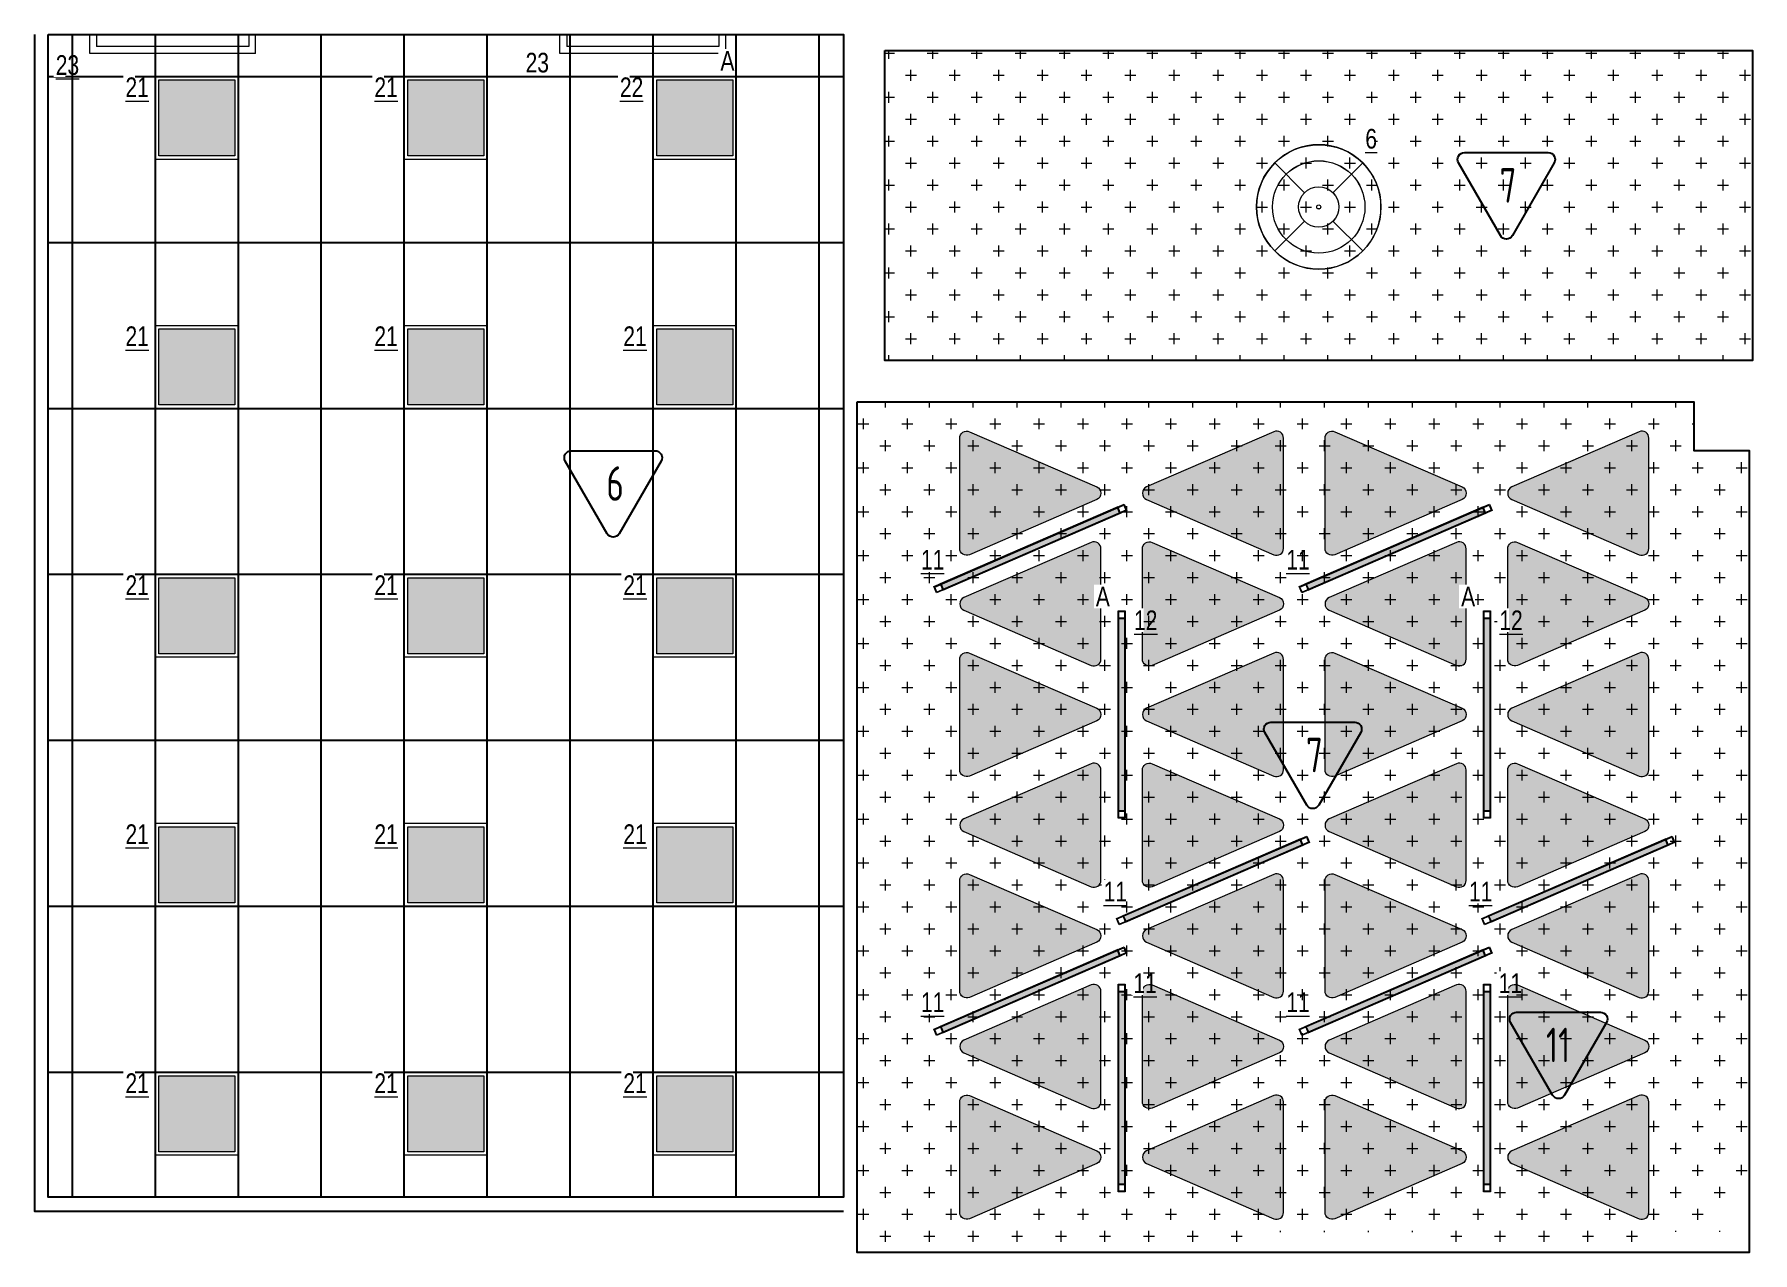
# Model space of a CAD drawing. Header units: millimetres. Extents: x -547274 to 397870, y -45599 to 141350.
# Drawn here: x 195411 to 207836, y 55306 to 64113 of the extents above; entities that cross this region are included whole.
import ezdxf

# ---------------------------------------------------------------- set-up
doc = ezdxf.new("R2010")
doc.units = ezdxf.units.MM
for name, color, linetype, lineweight in [('_ЭОМ_ОБЩ_Освещение_текст тип светильника', 172, 'Continuous', 50), ('_ЭОМ_светильник А', 1, 'Continuous', 35), ('_ЭОМ_светильник Р', 4, 'Continuous', 35), ('АР_Потолки_Штриховка', 252, 'Continuous', 0)]:
    doc.layers.add(name, color=color, linetype=linetype, lineweight=lineweight)
doc.layers.add('X-ref Light', color=250, linetype='Continuous')
doc.layers.add('Штриховка в сечении', color=7, linetype='Continuous')
for name, color, linetype, lineweight, true_color in [('АР_Потолок_RAL 095 85 40', 7, 'Continuous', 5, 0xddc87a), ('АР_Потолок_RAL 100 70 20', 7, 'Continuous', 5, 0xb3ac85), ('АР_Потолок_Покраска', 7, 'Continuous', 5, 0x007399), ('АР_Потолок_Текстура дерево', 7, 'Continuous', 5, 0xe7bf8e)]:
    doc.layers.add(name, color=color, linetype=linetype, lineweight=lineweight, true_color=true_color)
doc.layers.get('X-ref Light').off()
doc.styles.add('ISOCPEUR', font='isocpeur.ttf', dxfattribs={"height": 800})
doc.styles.add('ГОСТ', font='cad.shx', dxfattribs={"width": 0.8})

# ---------------------------------------------------------------- blocks, each defined once
blk = doc.blocks.new('A$C4757d704')
at = {"true_color": 0xf8f6b0, "transparency": 33554687}
h = blk.add_hatch(color=51, dxfattribs=at)
h.dxf.hatch_style = 1
h.paths.add_polyline_path([(214, 686), (132, 768, 0.198841), (0, 450, 0.198983), (132, 132), (214, 214, -0.198912), (116, 450, -0.198912)])
edge = h.paths.add_edge_path()
edge.add_arc((450, 450), 334, 135, 180)
edge.add_arc((450, 450), 334, 180, 225)
edge.add_line((214, 214), (347, 347))
edge.add_ellipse((450, 450), major_axis=(-146, 0), ratio=1, start_angle=315, end_angle=405, ccw=False)
edge.add_line((347, 553), (214, 686))
edge = h.paths.add_edge_path()
edge.add_line((214, 686), (347, 553))
edge.add_ellipse((450, 450), major_axis=(-146, 0), ratio=1, start_angle=225, end_angle=315, ccw=False)
edge.add_line((553, 553), (686, 686))
edge.add_arc((450, 450), 334, 45, 135)
h.paths.add_polyline_path([(132, 768), (214, 686, -0.414214), (686, 686), (768, 768, 0.414374)])
h.paths.add_polyline_path([(768, 768), (686, 686, -0.198912), (784, 450, -0.198912), (686, 214), (768, 132, 0.198983), (900, 450, 0.198841)])
edge = h.paths.add_edge_path()
edge.add_line((686, 686), (553, 553))
edge.add_ellipse((450, 450), major_axis=(-146, 0), ratio=1, start_angle=495, end_angle=585, ccw=False)
edge.add_line((553, 347), (686, 214))
edge.add_arc((450, 450), 334, 315, 360)
edge.add_arc((450, 450), 334, 0, 45)
edge = h.paths.add_edge_path()
edge.add_ellipse((450, 450), major_axis=(-146, 0), ratio=1, start_angle=405, end_angle=495, ccw=False)
edge.add_line((347, 347), (214, 214))
edge.add_arc((450, 450), 334, 225, 315)
edge.add_line((686, 214), (553, 347))
h.paths.add_polyline_path([(768, 132), (686, 214, -0.414214), (214, 214), (132, 132, 0.414054)])
edge = h.paths.add_edge_path()
edge.add_ellipse((450, 450), major_axis=(-146, 0), ratio=1, start_angle=495, end_angle=585)
edge.add_ellipse((450, 450), major_axis=(-146, 0), ratio=1, start_angle=225, end_angle=315)
edge.add_ellipse((450, 450), major_axis=(-146, 0), ratio=1, start_angle=315, end_angle=405)
edge.add_ellipse((450, 450), major_axis=(-146, 0), ratio=1, start_angle=405, end_angle=495)
edge = h.paths.add_edge_path(flags=0)
edge.add_ellipse((450, 450), major_axis=(-14.6, 0), ratio=1, start_angle=0, end_angle=360)
edge = h.paths.add_edge_path(flags=16)
edge.add_ellipse((450, 450), major_axis=(-14.6, 0), ratio=1, start_angle=0, end_angle=360)
at = {"layer": 'АР_Потолки_Штриховка', "color": 18, "ltscale": 100, "true_color": 0x000000}
for points in [[(132, 768), (347, 553)], [(768, 768), (553, 553)], [(347, 347), (132, 132)], [(553, 347), (768, 132)]]:
    blk.add_lwpolyline(points, dxfattribs=at)
for radius in [450, 334]:
    blk.add_circle((450, 450), radius, dxfattribs=at)
for major_axis in [(-146, 0), (-146, 0), (-14.6, 0)]:
    blk.add_ellipse((450, 450), major_axis=major_axis, ratio=1, start_param=3.926991, end_param=10.210176, dxfattribs=at)
blk = doc.blocks.new('Кососвет')
at = {"color": 0, "linetype": 'ByBlock', "lineweight": -2, "ltscale": 40}
for points in [[(-600, 26), (600, 26), (600, -111)], [(-600, 26), (-600, -111)], [(-600, -111), (-550, -111)], [(-550, -24), (550, -24)], [(-550, -111), (-550, -24)], [(600, -111), (550, -111), (550, -24)]]:
    blk.add_lwpolyline(points, dxfattribs=at)
blk = doc.blocks.new('светильник школа коридор')
at = {"color": 0, "linetype": 'ByBlock', "lineweight": -2}
for points in [[(-318, 318), (-103, 103)], [(318, 318), (103, 103)], [(-103, -103), (-318, -318)], [(103, -103), (318, -318)]]:
    blk.add_lwpolyline(points, dxfattribs=at)
blk.add_circle((0, 0), 334, dxfattribs=at)
for major_axis in [(-450, 0), (-146, 0), (-146, 0), (-14.6, 0)]:
    blk.add_ellipse((0, 0), major_axis=major_axis, ratio=1, start_param=3.926991, end_param=10.210176, dxfattribs=at)
blk = doc.blocks.new('RVE-PLS5070-1500-P')
at = {"color": 0, "linetype": 'ByBlock', "lineweight": -2, "ltscale": 40}
for points in [[(750, -25), (-750, -25), (-750, 25), (750, 25)], [(745, -20), (-745, -20), (-745, 20), (745, 20)]]:
    blk.add_lwpolyline(points, close=True, dxfattribs=at)
blk = doc.blocks.new('RVE-SLIM-PRIME-595')
at = {"layer": 'Штриховка в сечении', "lineweight": 9, "ltscale": 1000, "true_color": 0xf8f6b0, "transparency": 33554636}
h = blk.add_hatch(color=51, dxfattribs=at)
h.dxf.hatch_style = 1
h.paths.add_polyline_path([(275, 275), (-275, 275), (-275, -275), (275, -275)])
at = {"color": 0, "linetype": 'ByBlock', "lineweight": -2, "ltscale": 40}
for points in [[(300, -300), (-300, -300), (-300, 300), (300, 300)], [(275, -275), (-275, -275), (-275, 275), (275, 275)]]:
    blk.add_lwpolyline(points, close=True, dxfattribs=at)

msp = doc.modelspace()

# ---------------------------------------------------------------- hatches: boundary and pattern name
at = {"layer": 'АР_Потолки_Штриховка', "ltscale": 100, "true_color": 0xf8f6b0}
h = msp.add_hatch(color=51, dxfattribs=at)
h.dxf.hatch_style = 1
h.paths.add_polyline_path([(196310.6, 63234.7), (196860.6, 63234.7), (196860.6, 63784.7), (196310.6, 63784.7)])
h = msp.add_hatch(color=51, dxfattribs=at)
h.dxf.hatch_style = 1
h.paths.add_polyline_path([(198110.6, 63234.7), (198660.6, 63234.7), (198660.6, 63784.7), (198110.6, 63784.7)])
h = msp.add_hatch(color=51, dxfattribs=at)
h.dxf.hatch_style = 1
h.paths.add_polyline_path([(199910.6, 63234.7), (200460.6, 63234.7), (200460.6, 63784.7), (199910.6, 63784.7)])
h = msp.add_hatch(color=51, dxfattribs=at)
h.dxf.hatch_style = 1
h.paths.add_polyline_path([(196310.6, 61434.7), (196860.6, 61434.7), (196860.6, 61984.7), (196310.6, 61984.7)])
h = msp.add_hatch(color=51, dxfattribs=at)
h.dxf.hatch_style = 1
h.paths.add_polyline_path([(198110.6, 61434.7), (198660.6, 61434.7), (198660.6, 61984.7), (198110.6, 61984.7)])
h = msp.add_hatch(color=51, dxfattribs=at)
h.dxf.hatch_style = 1
h.paths.add_polyline_path([(199910.6, 61434.7), (200460.6, 61434.7), (200460.6, 61984.7), (199910.6, 61984.7)])
h = msp.add_hatch(color=51, dxfattribs=at)
h.dxf.hatch_style = 1
h.paths.add_polyline_path([(201982.6, 60101.3), (203258, 60653.7), (203242.1, 60690.4), (201966.7, 60138)])
h = msp.add_hatch(color=51, dxfattribs=at)
h.dxf.hatch_style = 1
h.paths.add_polyline_path([(204624.2, 60101.3), (205899.7, 60653.7), (205883.8, 60690.4), (204608.3, 60138)])
h = msp.add_hatch(color=51, dxfattribs=at)
h.dxf.hatch_style = 1
h.paths.add_polyline_path([(196310.7, 59634.7), (196860.7, 59634.7), (196860.7, 60184.7), (196310.7, 60184.7)])
h = msp.add_hatch(color=51, dxfattribs=at)
h.dxf.hatch_style = 1
h.paths.add_polyline_path([(198110.7, 59634.7), (198660.7, 59634.7), (198660.7, 60184.7), (198110.7, 60184.7)])
h = msp.add_hatch(color=51, dxfattribs=at)
h.dxf.hatch_style = 1
h.paths.add_polyline_path([(199910.7, 59634.7), (200460.7, 59634.7), (200460.7, 60184.7), (199910.7, 60184.7)])
h = msp.add_hatch(color=51, dxfattribs=at)
h.dxf.hatch_style = 1
h.paths.add_polyline_path([(203292.7, 59890.8), (203292.7, 58500.8), (203252.7, 58500.8), (203252.7, 59890.8)])
h = msp.add_hatch(color=51, dxfattribs=at)
h.dxf.hatch_style = 1
h.paths.add_polyline_path([(205934.4, 59890.8), (205934.4, 58500.8), (205894.4, 58500.8), (205894.4, 59890.8)])
h = msp.add_hatch(color=51, dxfattribs=at)
h.dxf.hatch_style = 1
h.paths.add_polyline_path([(196310.7, 57834.7), (196860.7, 57834.7), (196860.7, 58384.7), (196310.7, 58384.7)])
h = msp.add_hatch(color=51, dxfattribs=at)
h.dxf.hatch_style = 1
h.paths.add_polyline_path([(198110.7, 57834.7), (198660.7, 57834.7), (198660.7, 58384.7), (198110.7, 58384.7)])
h = msp.add_hatch(color=51, dxfattribs=at)
h.dxf.hatch_style = 1
h.paths.add_polyline_path([(199910.7, 57834.7), (200460.7, 57834.7), (200460.7, 58384.7), (199910.7, 58384.7)])
h = msp.add_hatch(color=51, dxfattribs=at)
h.dxf.hatch_style = 1
h.paths.add_polyline_path([(203303.3, 57701.3), (204578.8, 58253.7), (204562.9, 58290.4), (203287.4, 57738)])
h = msp.add_hatch(color=51, dxfattribs=at)
h.dxf.hatch_style = 1
h.paths.add_polyline_path([(205944.9, 57701.3), (207220.4, 58253.7), (207204.5, 58290.4), (205929, 57738)])
h = msp.add_hatch(color=51, dxfattribs=at)
h.dxf.hatch_style = 1
h.paths.add_polyline_path([(201982.6, 56901.3), (203258, 57453.7), (203242.1, 57490.4), (201966.7, 56938)])
h = msp.add_hatch(color=51, dxfattribs=at)
h.dxf.hatch_style = 1
h.paths.add_polyline_path([(204624.2, 56901.3), (205899.7, 57453.7), (205883.8, 57490.4), (204608.3, 56938)])
h = msp.add_hatch(color=51, dxfattribs=at)
h.dxf.hatch_style = 1
h.paths.add_polyline_path([(203292.7, 57190.8), (203292.7, 55800.8), (203252.7, 55800.8), (203252.7, 57190.8)])
h = msp.add_hatch(color=51, dxfattribs=at)
h.dxf.hatch_style = 1
h.paths.add_polyline_path([(205934.4, 57190.8), (205934.4, 55800.8), (205894.4, 55800.8), (205894.4, 57190.8)])
h = msp.add_hatch(color=51, dxfattribs=at)
h.dxf.hatch_style = 1
h.paths.add_polyline_path([(196310.6, 56034.7), (196860.6, 56034.7), (196860.6, 56584.7), (196310.6, 56584.7)])
h = msp.add_hatch(color=51, dxfattribs=at)
h.dxf.hatch_style = 1
h.paths.add_polyline_path([(198110.6, 56034.7), (198660.6, 56034.7), (198660.6, 56584.7), (198110.6, 56584.7)])
h = msp.add_hatch(color=51, dxfattribs=at)
h.dxf.hatch_style = 1
h.paths.add_polyline_path([(199910.6, 56034.7), (200460.6, 56034.7), (200460.6, 56584.7), (199910.6, 56584.7)])
at = {"layer": 'АР_Потолок_RAL 095 85 40', "transparency": 33554687}
h = msp.add_hatch(color=256, dxfattribs=at)
h.dxf.hatch_style = 1
h.paths.add_polyline_path([(204813.5, 61240.6, 0.5396909), (204743.6, 61194.7), (204743.6, 60397, 0.5396909), (204813.5, 60351.1), (205734.2, 60750, 0.6566108), (205734.2, 60841.7)])
h = msp.add_hatch(color=256, dxfattribs=at)
h.dxf.hatch_style = 1
h.paths.add_polyline_path([(203492.6, 60440.6, 0.5396909), (203422.7, 60394.7), (203422.7, 59597, 0.5396909), (203492.6, 59551.1), (204413.4, 59950, 0.6566108), (204413.4, 60041.7)])
h = msp.add_hatch(color=256, dxfattribs=at)
h.dxf.hatch_style = 1
h.paths.add_polyline_path([(202171.9, 59640.6, 0.5396909), (202102, 59594.7), (202102, 58797, 0.5396909), (202171.9, 58751.1), (203092.6, 59150, 0.6566108), (203092.6, 59241.7)])
h = msp.add_hatch(color=256, dxfattribs=at)
h.dxf.hatch_style = 1
h.paths.add_polyline_path([(206094.5, 59241.7, 0.6566108), (206094.5, 59150), (207015.2, 58751.1, 0.5396909), (207085.1, 58797), (207085.1, 59594.7, 0.5396909), (207015.2, 59640.6)])
h = msp.add_hatch(color=256, dxfattribs=at)
h.dxf.hatch_style = 1
h.paths.add_polyline_path([(205764.4, 58794.7, 0.5396909), (205694.5, 58840.6), (204773.7, 58441.7, 0.6566108), (204773.7, 58350), (205694.5, 57951.1, 0.5396909), (205764.4, 57997)])
h = msp.add_hatch(color=256, dxfattribs=at)
h.dxf.hatch_style = 1
h.paths.add_polyline_path([(204373.6, 57151.1, 0.5396909), (204443.5, 57197), (204443.5, 57994.7, 0.5396909), (204373.6, 58040.6), (203452.9, 57641.7, 0.6566108), (203452.9, 57550)])
h = msp.add_hatch(color=256, dxfattribs=at)
h.dxf.hatch_style = 1
h.paths.add_polyline_path([(202132.1, 56841.7, 0.6566108), (202132.1, 56750), (203052.9, 56351.1, 0.5396909), (203122.7, 56397), (203122.7, 57194.7, 0.5396909), (203052.9, 57240.6)])
h = msp.add_hatch(color=256, dxfattribs=at)
h.dxf.hatch_style = 1
h.paths.add_polyline_path([(207055, 56750, 0.6566108), (207055, 56841.7), (206134.2, 57240.6, 0.5396909), (206064.4, 57194.7), (206064.4, 56397, 0.5396909), (206134.2, 56351.1)])
h = msp.add_hatch(color=256, dxfattribs=at)
h.dxf.hatch_style = 1
h.paths.add_polyline_path([(204813.5, 56440.6, 0.5396909), (204743.6, 56394.7), (204743.6, 55597, 0.5396909), (204813.5, 55551.1), (205734.2, 55950, 0.6566108), (205734.2, 56041.7)])
at = {"layer": 'АР_Потолок_RAL 100 70 20', "transparency": 33554687}
h = msp.add_hatch(color=256, dxfattribs=at)
h.dxf.hatch_style = 1
h.paths.add_polyline_path([(203452.9, 60841.7, 0.6566108), (203452.9, 60750), (204373.6, 60351.1, 0.5396909), (204443.5, 60397), (204443.5, 61194.7, 0.5396909), (204373.6, 61240.6)])
h = msp.add_hatch(color=256, dxfattribs=at)
h.dxf.hatch_style = 1
h.paths.add_polyline_path([(202132.1, 60041.7, 0.6566108), (202132.1, 59950), (203052.9, 59551.1, 0.5396909), (203122.7, 59597), (203122.7, 60394.7, 0.5396909), (203052.9, 60440.6)])
h = msp.add_hatch(color=256, dxfattribs=at)
h.dxf.hatch_style = 1
h.paths.add_polyline_path([(207055, 59950, 0.6566108), (207055, 60041.7), (206134.2, 60440.6, 0.5396909), (206064.4, 60394.7), (206064.4, 59597, 0.5396909), (206134.2, 59551.1)])
h = msp.add_hatch(color=256, dxfattribs=at)
h.dxf.hatch_style = 1
h.paths.add_polyline_path([(204813.5, 59640.6, 0.5396909), (204743.6, 59594.7), (204743.6, 58797, 0.5396909), (204813.5, 58751.1), (205734.2, 59150, 0.6566108), (205734.2, 59241.7)])
h = msp.add_hatch(color=256, dxfattribs=at)
h.dxf.hatch_style = 1
h.paths.add_polyline_path([(204413.4, 58350, 0.6566108), (204413.4, 58441.7), (203492.6, 58840.6, 0.5396909), (203422.7, 58794.7), (203422.7, 57997, 0.5396909), (203492.6, 57951.1)])
h = msp.add_hatch(color=256, dxfattribs=at)
h.dxf.hatch_style = 1
h.paths.add_polyline_path([(202171.9, 58040.6, 0.5396909), (202102, 57994.7), (202102, 57197, 0.5396909), (202171.9, 57151.1), (203092.6, 57550, 0.6566108), (203092.6, 57641.7)])
h = msp.add_hatch(color=256, dxfattribs=at)
h.dxf.hatch_style = 1
h.paths.add_polyline_path([(207015.2, 57151.1, 0.5396909), (207085.1, 57197), (207085.1, 57994.7, 0.5396909), (207015.2, 58040.6), (206094.5, 57641.7, 0.6566108), (206094.5, 57550)])
h = msp.add_hatch(color=256, dxfattribs=at)
h.dxf.hatch_style = 1
h.paths.add_polyline_path([(204773.7, 56841.7, 0.6566108), (204773.7, 56750), (205694.5, 56351.1, 0.5396909), (205764.4, 56397), (205764.4, 57194.7, 0.5396909), (205694.5, 57240.6)])
h = msp.add_hatch(color=256, dxfattribs=at)
h.dxf.hatch_style = 1
h.paths.add_polyline_path([(204373.6, 55551.1, 0.5396909), (204443.5, 55597), (204443.5, 56394.7, 0.5396909), (204373.6, 56440.6), (203452.9, 56041.7, 0.6566108), (203452.9, 55950)])
at = {"layer": 'АР_Потолок_Покраска'}
h = msp.add_hatch(dxfattribs=at)
h.set_pattern_fill('CROSS', color=256, scale=25)
h.set_pattern_definition([(0, (271876.31, -3e-11), (158.75, 158.75), [79.375, -238.125]), (90, (271916, -39.69), (-158.75, 158.75), [79.375, -238.125])])
h.paths.add_polyline_path([(201560.6, 63995.7), (207835.6, 63995.7), (207835.6, 61755.7), (201560.6, 61755.7)])
h = msp.add_hatch(dxfattribs=at)
h.set_pattern_fill('CROSS', color=256, scale=25)
h.set_pattern_definition([(0, (271851.31, -2520), (158.75, 158.75), [79.375, -238.125]), (90, (271891, -2559.69), (-158.75, 158.75), [79.375, -238.125])])
h.paths.add_polyline_path([(201360.6, 61455.7), (207410.6, 61455.6), (207410.6, 61105.6), (207810.6, 61105.6), (207810.6, 55865.6), (207659.9, 55865.6), (207659.9, 55456.4), (207150.6, 55456.4), (207150.6, 55305.7), (205600.6, 55305.7), (205600.6, 55454.8), (204380.6, 55454.8), (204380.6, 55305.7), (201360.6, 55305.7)])
at = {"layer": 'АР_Потолок_Текстура дерево', "transparency": 33554687}
h = msp.add_hatch(color=256, dxfattribs=at)
h.dxf.hatch_style = 1
h.paths.add_polyline_path([(202171.9, 61240.6, 0.5396909), (202102, 61194.7), (202102, 60397, 0.5396909), (202171.9, 60351.1), (203092.6, 60750, 0.6566108), (203092.6, 60841.7)])
h = msp.add_hatch(color=256, dxfattribs=at)
h.dxf.hatch_style = 1
h.paths.add_polyline_path([(206094.5, 60841.7, 0.6566108), (206094.5, 60750), (207015.2, 60351.1, 0.5396909), (207085.1, 60397), (207085.1, 61194.7, 0.5396909), (207015.2, 61240.6)])
h = msp.add_hatch(color=256, dxfattribs=at)
h.dxf.hatch_style = 1
h.paths.add_polyline_path([(204773.7, 60041.7, 0.6566108), (204773.7, 59950), (205694.5, 59551.1, 0.5396909), (205764.4, 59597), (205764.4, 60394.7, 0.5396909), (205694.5, 60440.6)])
h = msp.add_hatch(color=256, dxfattribs=at)
h.dxf.hatch_style = 1
h.paths.add_polyline_path([(203452.9, 59241.7, 0.6566108), (203452.9, 59150), (204373.6, 58751.1, 0.5396909), (204443.5, 58797), (204443.5, 59594.7, 0.5396909), (204373.6, 59640.6)])
h = msp.add_hatch(color=256, dxfattribs=at)
h.dxf.hatch_style = 1
h.paths.add_polyline_path([(203122.7, 58794.7, 0.5396909), (203052.9, 58840.6), (202132.1, 58441.7, 0.6566108), (202132.1, 58350), (203052.9, 57951.1, 0.5396909), (203122.7, 57997)])
h = msp.add_hatch(color=256, dxfattribs=at)
h.dxf.hatch_style = 1
h.paths.add_polyline_path([(206134.2, 58840.6, 0.5396909), (206064.4, 58794.7), (206064.4, 57997, 0.5396909), (206134.2, 57951.1), (207055, 58350, 0.6566108), (207055, 58441.7)])
h = msp.add_hatch(color=256, dxfattribs=at)
h.dxf.hatch_style = 1
h.paths.add_polyline_path([(204813.5, 58040.6, 0.5396909), (204743.6, 57994.7), (204743.6, 57197, 0.5396909), (204813.5, 57151.1), (205734.2, 57550, 0.6566108), (205734.2, 57641.7)])
h = msp.add_hatch(color=256, dxfattribs=at)
h.dxf.hatch_style = 1
h.paths.add_polyline_path([(203422.7, 56397, 0.5396909), (203492.6, 56351.1), (204413.4, 56750, 0.6566108), (204413.4, 56841.7), (203492.6, 57240.6, 0.5396909), (203422.7, 57194.7)])
h = msp.add_hatch(color=256, dxfattribs=at)
h.dxf.hatch_style = 1
h.paths.add_polyline_path([(202171.9, 56440.6, 0.5396909), (202102, 56394.7), (202102, 55597, 0.5396909), (202171.9, 55551.1), (203092.6, 55950, 0.6566108), (203092.6, 56041.7)])
h = msp.add_hatch(color=256, dxfattribs=at)
h.dxf.hatch_style = 1
h.paths.add_polyline_path([(207085.1, 56394.7, 0.5396909), (207015.2, 56440.6), (206094.5, 56041.7, 0.6566108), (206094.5, 55950), (207015.2, 55551.1, 0.5396909), (207085.1, 55597)])

# ---------------------------------------------------------------- linework, layer by layer
for points in [[(195410.6, 64113.4), (195410.6, 55605.7), (201260.6, 55605.7)], [(195685.6, 55705.7), (195685.6, 64113.4)], [(196285.6, 55705.7), (196285.6, 64113.4)], [(196885.6, 55705.7), (196885.6, 64113.4)], [(197485.6, 55705.7), (197485.6, 64113.4)], [(198085.6, 55705.7), (198085.6, 64113.4)], [(198685.6, 55705.7), (198685.6, 64113.4)], [(199285.6, 55705.7), (199285.6, 64113.4)], [(199885.6, 55705.7), (199885.6, 64113.4)], [(200485.6, 55705.7), (200485.6, 64113.4)], [(201085.6, 55705.7), (201085.6, 64113.4)], [(195510.6, 63809.7), (201260.6, 63809.7)], [(195510.6, 62609.7), (201260.6, 62609.7)], [(195510.6, 61409.7), (201260.6, 61409.7)], [(195510.6, 60209.7), (201260.6, 60209.7)], [(195510.6, 59009.7), (201260.6, 59009.7)], [(195510.6, 57809.7), (201260.6, 57809.7)], [(195510.6, 56609.7), (201260.6, 56609.7)]]:
    msp.add_lwpolyline(points)
for points in [[(195510.6, 64113.4), (201260.6, 64113.4), (201260.6, 55705.7), (195510.6, 55705.7)], [(201560.6, 63995.7), (207835.6, 63995.7), (207835.6, 61755.7), (201560.6, 61755.7)], [(201360.6, 61455.7), (207410.6, 61455.6), (207410.6, 61105.6), (207810.6, 61105.6), (207810.6, 55305.7), (201360.6, 55305.7)]]:
    msp.add_lwpolyline(points, close=True)
for points in [[(205751.8, 63258.6), (206358, 63258.6, -0.5773495), (206401.3, 63183.6), (206098.2, 62658.6, -0.5773541), (206011.6, 62658.6), (205708.5, 63183.6, -0.5773491), (205751.8, 63258.6, -0.0000017)], [(199293.1, 61103.2), (199899.3, 61103.2, -0.5773495), (199942.6, 61028.2), (199639.5, 60503.2, -0.5773541), (199552.9, 60503.2), (199249.8, 61028.2, -0.5773491), (199293.1, 61103.2, -0.0000017)], [(204351.8, 59140.6), (204958.1, 59140.6, -0.5773495), (205001.4, 59065.6), (204698.3, 58540.6, -0.5773541), (204611.7, 58540.6), (204308.5, 59065.6, -0.5773491), (204351.8, 59140.6, -0.0000017)], [(206129.2, 57044), (206735.4, 57044, -0.5773495), (206778.7, 56969), (206475.6, 56444, -0.5773541), (206389, 56444), (206085.9, 56969, -0.5773491), (206129.2, 57044, -0.0000017)]]:
    msp.add_lwpolyline(points, format="xyb")
at = {"layer": 'АР_Потолки_Штриховка', "color": 18, "ltscale": 100, "true_color": 0x000000}
for points in [[(196885.6, 63209.7), (196285.6, 63209.7), (196285.6, 63809.7), (196885.6, 63809.7)], [(196860.6, 63234.7), (196310.6, 63234.7), (196310.6, 63784.7), (196860.6, 63784.7)], [(198685.6, 63209.7), (198085.6, 63209.7), (198085.6, 63809.7), (198685.6, 63809.7)], [(198660.6, 63234.7), (198110.6, 63234.7), (198110.6, 63784.7), (198660.6, 63784.7)], [(200485.6, 63209.7), (199885.6, 63209.7), (199885.6, 63809.7), (200485.6, 63809.7)], [(200460.6, 63234.7), (199910.6, 63234.7), (199910.6, 63784.7), (200460.6, 63784.7)], [(196885.6, 61409.7), (196285.6, 61409.7), (196285.6, 62009.7), (196885.6, 62009.7)], [(198685.6, 61409.7), (198085.6, 61409.7), (198085.6, 62009.7), (198685.6, 62009.7)], [(200485.6, 61409.7), (199885.6, 61409.7), (199885.6, 62009.7), (200485.6, 62009.7)], [(196860.6, 61434.7), (196310.6, 61434.7), (196310.6, 61984.7), (196860.6, 61984.7)], [(198660.6, 61434.7), (198110.6, 61434.7), (198110.6, 61984.7), (198660.6, 61984.7)], [(200460.6, 61434.7), (199910.6, 61434.7), (199910.6, 61984.7), (200460.6, 61984.7)], [(201980, 60094.7), (203264.6, 60651.1), (203244.7, 60697), (201960.1, 60140.5)], [(201982.6, 60101.2), (203258, 60653.7), (203242.1, 60690.4), (201966.7, 60137.9)], [(204621.6, 60094.7), (205906.3, 60651.1), (205886.4, 60697), (204601.7, 60140.5)], [(204624.2, 60101.2), (205899.7, 60653.7), (205883.8, 60690.4), (204608.3, 60137.9)], [(196885.7, 59609.7), (196285.7, 59609.7), (196285.7, 60209.7), (196885.7, 60209.7)], [(196860.7, 59634.7), (196310.7, 59634.7), (196310.7, 60184.7), (196860.7, 60184.7)], [(198685.7, 59609.7), (198085.7, 59609.7), (198085.7, 60209.7), (198685.7, 60209.7)], [(198660.7, 59634.7), (198110.7, 59634.7), (198110.7, 60184.7), (198660.7, 60184.7)], [(200485.7, 59609.7), (199885.7, 59609.7), (199885.7, 60209.7), (200485.7, 60209.7)], [(200460.7, 59634.7), (199910.7, 59634.7), (199910.7, 60184.7), (200460.7, 60184.7)], [(203297.7, 59895.8), (203297.7, 58495.8), (203247.7, 58495.8), (203247.7, 59895.8)], [(203292.7, 59890.8), (203292.7, 58500.8), (203252.7, 58500.8), (203252.7, 59890.8)], [(205939.4, 59895.8), (205939.4, 58495.8), (205889.4, 58495.8), (205889.4, 59895.8)], [(205934.4, 59890.8), (205934.4, 58500.8), (205894.4, 58500.8), (205894.4, 59890.8)], [(196885.7, 57809.7), (196285.7, 57809.7), (196285.7, 58409.7), (196885.7, 58409.7)], [(198685.7, 57809.7), (198085.7, 57809.7), (198085.7, 58409.7), (198685.7, 58409.7)], [(200485.7, 57809.7), (199885.7, 57809.7), (199885.7, 58409.7), (200485.7, 58409.7)], [(196860.7, 57834.7), (196310.7, 57834.7), (196310.7, 58384.7), (196860.7, 58384.7)], [(198660.7, 57834.7), (198110.7, 57834.7), (198110.7, 58384.7), (198660.7, 58384.7)], [(200460.7, 57834.7), (199910.7, 57834.7), (199910.7, 58384.7), (200460.7, 58384.7)], [(203300.7, 57694.7), (204585.4, 58251.1), (204565.5, 58297), (203280.8, 57740.5)], [(203303.3, 57701.2), (204578.8, 58253.7), (204562.9, 58290.4), (203287.4, 57737.9)], [(205942.3, 57694.7), (207227, 58251.1), (207207.1, 58297), (205922.5, 57740.5)], [(205944.9, 57701.2), (207220.4, 58253.7), (207204.5, 58290.4), (205929, 57737.9)], [(201980, 56894.7), (203264.6, 57451.1), (203244.7, 57497), (201960.1, 56940.5)], [(201982.6, 56901.2), (203258, 57453.7), (203242.1, 57490.4), (201966.7, 56937.9)], [(204621.6, 56894.7), (205906.3, 57451.1), (205886.4, 57497), (204601.7, 56940.5)], [(204624.2, 56901.2), (205899.7, 57453.7), (205883.8, 57490.4), (204608.3, 56937.9)], [(203297.7, 57195.8), (203297.7, 55795.8), (203247.7, 55795.8), (203247.7, 57195.8)], [(203292.7, 57190.8), (203292.7, 55800.8), (203252.7, 55800.8), (203252.7, 57190.8)], [(205939.4, 57195.8), (205939.4, 55795.8), (205889.4, 55795.8), (205889.4, 57195.8)], [(205934.4, 57190.8), (205934.4, 55800.8), (205894.4, 55800.8), (205894.4, 57190.8)], [(196885.6, 56009.7), (196285.6, 56009.7), (196285.6, 56609.7), (196885.6, 56609.7)], [(196860.6, 56034.7), (196310.6, 56034.7), (196310.6, 56584.7), (196860.6, 56584.7)], [(198685.6, 56009.7), (198085.6, 56009.7), (198085.6, 56609.7), (198685.6, 56609.7)], [(198660.6, 56034.7), (198110.6, 56034.7), (198110.6, 56584.7), (198660.6, 56584.7)], [(200485.6, 56009.7), (199885.6, 56009.7), (199885.6, 56609.7), (200485.6, 56609.7)], [(200460.6, 56034.7), (199910.6, 56034.7), (199910.6, 56584.7), (200460.6, 56584.7)]]:
    msp.add_lwpolyline(points, close=True, dxfattribs=at)
at = {"layer": 'АР_Потолки_Штриховка', "color": 18, "lineweight": 18, "ltscale": 100, "true_color": 0x000000}
for points in [[(196885.6, 63209.7), (196285.6, 63209.7), (196285.6, 63809.7), (196885.6, 63809.7)], [(196860.6, 63234.7), (196310.6, 63234.7), (196310.6, 63784.7), (196860.6, 63784.7)], [(198685.6, 63209.7), (198085.6, 63209.7), (198085.6, 63809.7), (198685.6, 63809.7)], [(198660.6, 63234.7), (198110.6, 63234.7), (198110.6, 63784.7), (198660.6, 63784.7)], [(200485.6, 63209.7), (199885.6, 63209.7), (199885.6, 63809.7), (200485.6, 63809.7)], [(200460.6, 63234.7), (199910.6, 63234.7), (199910.6, 63784.7), (200460.6, 63784.7)], [(196885.6, 61409.7), (196285.6, 61409.7), (196285.6, 62009.7), (196885.6, 62009.7)], [(198685.6, 61409.7), (198085.6, 61409.7), (198085.6, 62009.7), (198685.6, 62009.7)], [(200485.6, 61409.7), (199885.6, 61409.7), (199885.6, 62009.7), (200485.6, 62009.7)], [(196860.6, 61434.7), (196310.6, 61434.7), (196310.6, 61984.7), (196860.6, 61984.7)], [(198660.6, 61434.7), (198110.6, 61434.7), (198110.6, 61984.7), (198660.6, 61984.7)], [(200460.6, 61434.7), (199910.6, 61434.7), (199910.6, 61984.7), (200460.6, 61984.7)], [(201980, 60094.7), (203264.6, 60651.1), (203244.7, 60697), (201960.1, 60140.5)], [(201982.6, 60101.2), (203258, 60653.7), (203242.1, 60690.4), (201966.7, 60137.9)], [(204621.6, 60094.7), (205906.3, 60651.1), (205886.4, 60697), (204601.7, 60140.5)], [(204624.2, 60101.2), (205899.7, 60653.7), (205883.8, 60690.4), (204608.3, 60137.9)], [(196885.7, 59609.7), (196285.7, 59609.7), (196285.7, 60209.7), (196885.7, 60209.7)], [(196860.7, 59634.7), (196310.7, 59634.7), (196310.7, 60184.7), (196860.7, 60184.7)], [(198685.7, 59609.7), (198085.7, 59609.7), (198085.7, 60209.7), (198685.7, 60209.7)], [(198660.7, 59634.7), (198110.7, 59634.7), (198110.7, 60184.7), (198660.7, 60184.7)], [(200485.7, 59609.7), (199885.7, 59609.7), (199885.7, 60209.7), (200485.7, 60209.7)], [(200460.7, 59634.7), (199910.7, 59634.7), (199910.7, 60184.7), (200460.7, 60184.7)], [(203297.7, 59895.8), (203297.7, 58495.8), (203247.7, 58495.8), (203247.7, 59895.8)], [(203292.7, 59890.8), (203292.7, 58500.8), (203252.7, 58500.8), (203252.7, 59890.8)], [(205939.4, 59895.8), (205939.4, 58495.8), (205889.4, 58495.8), (205889.4, 59895.8)], [(205934.4, 59890.8), (205934.4, 58500.8), (205894.4, 58500.8), (205894.4, 59890.8)], [(196885.7, 57809.7), (196285.7, 57809.7), (196285.7, 58409.7), (196885.7, 58409.7)], [(198685.7, 57809.7), (198085.7, 57809.7), (198085.7, 58409.7), (198685.7, 58409.7)], [(200485.7, 57809.7), (199885.7, 57809.7), (199885.7, 58409.7), (200485.7, 58409.7)], [(196860.7, 57834.7), (196310.7, 57834.7), (196310.7, 58384.7), (196860.7, 58384.7)], [(198660.7, 57834.7), (198110.7, 57834.7), (198110.7, 58384.7), (198660.7, 58384.7)], [(200460.7, 57834.7), (199910.7, 57834.7), (199910.7, 58384.7), (200460.7, 58384.7)], [(203300.7, 57694.7), (204585.4, 58251.1), (204565.5, 58297), (203280.8, 57740.5)], [(203303.3, 57701.2), (204578.8, 58253.7), (204562.9, 58290.4), (203287.4, 57737.9)], [(205942.3, 57694.7), (207227, 58251.1), (207207.1, 58297), (205922.5, 57740.5)], [(205944.9, 57701.2), (207220.4, 58253.7), (207204.5, 58290.4), (205929, 57737.9)], [(201980, 56894.7), (203264.6, 57451.1), (203244.7, 57497), (201960.1, 56940.5)], [(201982.6, 56901.2), (203258, 57453.7), (203242.1, 57490.4), (201966.7, 56937.9)], [(204621.6, 56894.7), (205906.3, 57451.1), (205886.4, 57497), (204601.7, 56940.5)], [(204624.2, 56901.2), (205899.7, 57453.7), (205883.8, 57490.4), (204608.3, 56937.9)], [(203297.7, 57195.8), (203297.7, 55795.8), (203247.7, 55795.8), (203247.7, 57195.8)], [(203292.7, 57190.8), (203292.7, 55800.8), (203252.7, 55800.8), (203252.7, 57190.8)], [(205939.4, 57195.8), (205939.4, 55795.8), (205889.4, 55795.8), (205889.4, 57195.8)], [(205934.4, 57190.8), (205934.4, 55800.8), (205894.4, 55800.8), (205894.4, 57190.8)], [(196885.6, 56009.7), (196285.6, 56009.7), (196285.6, 56609.7), (196885.6, 56609.7)], [(196860.6, 56034.7), (196310.6, 56034.7), (196310.6, 56584.7), (196860.6, 56584.7)], [(198685.6, 56009.7), (198085.6, 56009.7), (198085.6, 56609.7), (198685.6, 56609.7)], [(198660.6, 56034.7), (198110.6, 56034.7), (198110.6, 56584.7), (198660.6, 56584.7)], [(200485.6, 56009.7), (199885.6, 56009.7), (199885.6, 56609.7), (200485.6, 56609.7)], [(200460.6, 56034.7), (199910.6, 56034.7), (199910.6, 56584.7), (200460.6, 56584.7)]]:
    msp.add_lwpolyline(points, close=True, dxfattribs=at)
at = {"layer": 'АР_Потолки_Штриховка', "color": 18, "ltscale": 100, "true_color": 0x000000}
for points in [[(202171.9, 60351.1, -0.5396909), (202102, 60397), (202102, 61194.7, -0.5396909), (202171.9, 61240.6), (203092.6, 60841.7, -0.6566108), (203092.6, 60750), (202171.9, 60351.1)], [(204373.6, 60351.1, 0.5396909), (204443.5, 60397), (204443.5, 61194.7, 0.5396909), (204373.6, 61240.6), (203452.9, 60841.7, 0.6566108), (203452.9, 60750), (204373.6, 60351.1)], [(204813.5, 60351.1, -0.5396909), (204743.6, 60397), (204743.6, 61194.7, -0.5396909), (204813.5, 61240.6), (205734.2, 60841.7, -0.6566108), (205734.2, 60750), (204813.5, 60351.1)], [(207015.2, 60351.1, 0.5396909), (207085.1, 60397), (207085.1, 61194.7, 0.5396909), (207015.2, 61240.6), (206094.5, 60841.7, 0.6566108), (206094.5, 60750), (207015.2, 60351.1)], [(203052.9, 59551.1, 0.5396909), (203122.7, 59597), (203122.7, 60394.7, 0.5396909), (203052.9, 60440.6), (202132.1, 60041.7, 0.6566108), (202132.1, 59950), (203052.9, 59551.1)], [(203492.6, 59551.1, -0.5396909), (203422.7, 59597), (203422.7, 60394.7, -0.5396909), (203492.6, 60440.6), (204413.4, 60041.7, -0.6566108), (204413.4, 59950), (203492.6, 59551.1)], [(205694.5, 59551.1, 0.5396909), (205764.4, 59597), (205764.4, 60394.7, 0.5396909), (205694.5, 60440.6), (204773.7, 60041.7, 0.6566108), (204773.7, 59950), (205694.5, 59551.1)], [(206134.2, 59551.1, -0.5396909), (206064.4, 59597), (206064.4, 60394.7, -0.5396909), (206134.2, 60440.6), (207055, 60041.7, -0.6566108), (207055, 59950), (206134.2, 59551.1)], [(202171.9, 58751.1, -0.5396909), (202102, 58797), (202102, 59594.7, -0.5396909), (202171.9, 59640.6), (203092.6, 59241.7, -0.6566108), (203092.6, 59150), (202171.9, 58751.1)], [(204373.6, 58751.1, 0.5396909), (204443.5, 58797), (204443.5, 59594.7, 0.5396909), (204373.6, 59640.6), (203452.9, 59241.7, 0.6566108), (203452.9, 59150), (204373.6, 58751.1)], [(204813.5, 58751.1, -0.5396909), (204743.6, 58797), (204743.6, 59594.7, -0.5396909), (204813.5, 59640.6), (205734.2, 59241.7, -0.6566108), (205734.2, 59150), (204813.5, 58751.1)], [(207015.2, 58751.1, 0.5396909), (207085.1, 58797), (207085.1, 59594.7, 0.5396909), (207015.2, 59640.6), (206094.5, 59241.7, 0.6566108), (206094.5, 59150), (207015.2, 58751.1)], [(203052.9, 57951.1, 0.5396909), (203122.7, 57997), (203122.7, 58794.7, 0.5396909), (203052.9, 58840.6), (202132.1, 58441.7, 0.6566108), (202132.1, 58350), (203052.9, 57951.1)], [(203492.6, 57951.1, -0.5396909), (203422.7, 57997), (203422.7, 58794.7, -0.5396909), (203492.6, 58840.6), (204413.4, 58441.7, -0.6566108), (204413.4, 58350), (203492.6, 57951.1)], [(205694.5, 57951.1, 0.5396909), (205764.4, 57997), (205764.4, 58794.7, 0.5396909), (205694.5, 58840.6), (204773.7, 58441.7, 0.6566108), (204773.7, 58350), (205694.5, 57951.1)], [(206134.2, 57951.1, -0.5396909), (206064.4, 57997), (206064.4, 58794.7, -0.5396909), (206134.2, 58840.6), (207055, 58441.7, -0.6566108), (207055, 58350), (206134.2, 57951.1)], [(202171.9, 57151.1, -0.5396909), (202102, 57197), (202102, 57994.7, -0.5396909), (202171.9, 58040.6), (203092.6, 57641.7, -0.6566108), (203092.6, 57550), (202171.9, 57151.1)], [(204373.6, 57151.1, 0.5396909), (204443.5, 57197), (204443.5, 57994.7, 0.5396909), (204373.6, 58040.6), (203452.9, 57641.7, 0.6566108), (203452.9, 57550), (204373.6, 57151.1)], [(204813.5, 57151.1, -0.5396909), (204743.6, 57197), (204743.6, 57994.7, -0.5396909), (204813.5, 58040.6), (205734.2, 57641.7, -0.6566108), (205734.2, 57550), (204813.5, 57151.1)], [(207015.2, 57151.1, 0.5396909), (207085.1, 57197), (207085.1, 57994.7, 0.5396909), (207015.2, 58040.6), (206094.5, 57641.7, 0.6566108), (206094.5, 57550), (207015.2, 57151.1)], [(203052.9, 56351.1, 0.5396909), (203122.7, 56397), (203122.7, 57194.7, 0.5396909), (203052.9, 57240.6), (202132.1, 56841.7, 0.6566108), (202132.1, 56750), (203052.9, 56351.1)], [(203492.6, 56351.1, -0.5396909), (203422.7, 56397), (203422.7, 57194.7, -0.5396909), (203492.6, 57240.6), (204413.4, 56841.7, -0.6566108), (204413.4, 56750), (203492.6, 56351.1)], [(205694.5, 56351.1, 0.5396909), (205764.4, 56397), (205764.4, 57194.7, 0.5396909), (205694.5, 57240.6), (204773.7, 56841.7, 0.6566108), (204773.7, 56750), (205694.5, 56351.1)], [(206134.2, 56351.1, -0.5396909), (206064.4, 56397), (206064.4, 57194.7, -0.5396909), (206134.2, 57240.6), (207055, 56841.7, -0.6566108), (207055, 56750), (206134.2, 56351.1)], [(202171.9, 55551.1, -0.5396909), (202102, 55597), (202102, 56394.7, -0.5396909), (202171.9, 56440.6), (203092.6, 56041.7, -0.6566108), (203092.6, 55950), (202171.9, 55551.1)], [(204373.6, 55551.1, 0.5396909), (204443.5, 55597), (204443.5, 56394.7, 0.5396909), (204373.6, 56440.6), (203452.9, 56041.7, 0.6566108), (203452.9, 55950), (204373.6, 55551.1)], [(204813.5, 55551.1, -0.5396909), (204743.6, 55597), (204743.6, 56394.7, -0.5396909), (204813.5, 56440.6), (205734.2, 56041.7, -0.6566108), (205734.2, 55950), (204813.5, 55551.1)], [(207015.2, 55551.1, 0.5396909), (207085.1, 55597), (207085.1, 56394.7, 0.5396909), (207015.2, 56440.6), (206094.5, 56041.7, 0.6566108), (206094.5, 55950), (207015.2, 55551.1)]]:
    msp.add_lwpolyline(points, format="xyb", dxfattribs=at)
at = {"layer": 'АР_Потолки_Штриховка', "color": 18, "lineweight": 18, "ltscale": 100, "true_color": 0x000000}
for points in [[(202171.9, 60351.1, -0.5396909), (202102, 60397), (202102, 61194.7, -0.5396909), (202171.9, 61240.6), (203092.6, 60841.7, -0.6566108), (203092.6, 60750), (202171.9, 60351.1)], [(204373.6, 60351.1, 0.5396909), (204443.5, 60397), (204443.5, 61194.7, 0.5396909), (204373.6, 61240.6), (203452.9, 60841.7, 0.6566108), (203452.9, 60750), (204373.6, 60351.1)], [(204813.5, 60351.1, -0.5396909), (204743.6, 60397), (204743.6, 61194.7, -0.5396909), (204813.5, 61240.6), (205734.2, 60841.7, -0.6566108), (205734.2, 60750), (204813.5, 60351.1)], [(207015.2, 60351.1, 0.5396909), (207085.1, 60397), (207085.1, 61194.7, 0.5396909), (207015.2, 61240.6), (206094.5, 60841.7, 0.6566108), (206094.5, 60750), (207015.2, 60351.1)], [(203052.9, 59551.1, 0.5396909), (203122.7, 59597), (203122.7, 60394.7, 0.5396909), (203052.9, 60440.6), (202132.1, 60041.7, 0.6566108), (202132.1, 59950), (203052.9, 59551.1)], [(203492.6, 59551.1, -0.5396909), (203422.7, 59597), (203422.7, 60394.7, -0.5396909), (203492.6, 60440.6), (204413.4, 60041.7, -0.6566108), (204413.4, 59950), (203492.6, 59551.1)], [(205694.5, 59551.1, 0.5396909), (205764.4, 59597), (205764.4, 60394.7, 0.5396909), (205694.5, 60440.6), (204773.7, 60041.7, 0.6566108), (204773.7, 59950), (205694.5, 59551.1)], [(206134.2, 59551.1, -0.5396909), (206064.4, 59597), (206064.4, 60394.7, -0.5396909), (206134.2, 60440.6), (207055, 60041.7, -0.6566108), (207055, 59950), (206134.2, 59551.1)], [(202171.9, 58751.1, -0.5396909), (202102, 58797), (202102, 59594.7, -0.5396909), (202171.9, 59640.6), (203092.6, 59241.7, -0.6566108), (203092.6, 59150), (202171.9, 58751.1)], [(204373.6, 58751.1, 0.5396909), (204443.5, 58797), (204443.5, 59594.7, 0.5396909), (204373.6, 59640.6), (203452.9, 59241.7, 0.6566108), (203452.9, 59150), (204373.6, 58751.1)], [(204813.5, 58751.1, -0.5396909), (204743.6, 58797), (204743.6, 59594.7, -0.5396909), (204813.5, 59640.6), (205734.2, 59241.7, -0.6566108), (205734.2, 59150), (204813.5, 58751.1)], [(207015.2, 58751.1, 0.5396909), (207085.1, 58797), (207085.1, 59594.7, 0.5396909), (207015.2, 59640.6), (206094.5, 59241.7, 0.6566108), (206094.5, 59150), (207015.2, 58751.1)], [(203052.9, 57951.1, 0.5396909), (203122.7, 57997), (203122.7, 58794.7, 0.5396909), (203052.9, 58840.6), (202132.1, 58441.7, 0.6566108), (202132.1, 58350), (203052.9, 57951.1)], [(203492.6, 57951.1, -0.5396909), (203422.7, 57997), (203422.7, 58794.7, -0.5396909), (203492.6, 58840.6), (204413.4, 58441.7, -0.6566108), (204413.4, 58350), (203492.6, 57951.1)], [(205694.5, 57951.1, 0.5396909), (205764.4, 57997), (205764.4, 58794.7, 0.5396909), (205694.5, 58840.6), (204773.7, 58441.7, 0.6566108), (204773.7, 58350), (205694.5, 57951.1)], [(206134.2, 57951.1, -0.5396909), (206064.4, 57997), (206064.4, 58794.7, -0.5396909), (206134.2, 58840.6), (207055, 58441.7, -0.6566108), (207055, 58350), (206134.2, 57951.1)], [(202171.9, 57151.1, -0.5396909), (202102, 57197), (202102, 57994.7, -0.5396909), (202171.9, 58040.6), (203092.6, 57641.7, -0.6566108), (203092.6, 57550), (202171.9, 57151.1)], [(204373.6, 57151.1, 0.5396909), (204443.5, 57197), (204443.5, 57994.7, 0.5396909), (204373.6, 58040.6), (203452.9, 57641.7, 0.6566108), (203452.9, 57550), (204373.6, 57151.1)], [(204813.5, 57151.1, -0.5396909), (204743.6, 57197), (204743.6, 57994.7, -0.5396909), (204813.5, 58040.6), (205734.2, 57641.7, -0.6566108), (205734.2, 57550), (204813.5, 57151.1)], [(207015.2, 57151.1, 0.5396909), (207085.1, 57197), (207085.1, 57994.7, 0.5396909), (207015.2, 58040.6), (206094.5, 57641.7, 0.6566108), (206094.5, 57550), (207015.2, 57151.1)], [(203052.9, 56351.1, 0.5396909), (203122.7, 56397), (203122.7, 57194.7, 0.5396909), (203052.9, 57240.6), (202132.1, 56841.7, 0.6566108), (202132.1, 56750), (203052.9, 56351.1)], [(203492.6, 56351.1, -0.5396909), (203422.7, 56397), (203422.7, 57194.7, -0.5396909), (203492.6, 57240.6), (204413.4, 56841.7, -0.6566108), (204413.4, 56750), (203492.6, 56351.1)], [(205694.5, 56351.1, 0.5396909), (205764.4, 56397), (205764.4, 57194.7, 0.5396909), (205694.5, 57240.6), (204773.7, 56841.7, 0.6566108), (204773.7, 56750), (205694.5, 56351.1)], [(206134.2, 56351.1, -0.5396909), (206064.4, 56397), (206064.4, 57194.7, -0.5396909), (206134.2, 57240.6), (207055, 56841.7, -0.6566108), (207055, 56750), (206134.2, 56351.1)], [(202171.9, 55551.1, -0.5396909), (202102, 55597), (202102, 56394.7, -0.5396909), (202171.9, 56440.6), (203092.6, 56041.7, -0.6566108), (203092.6, 55950), (202171.9, 55551.1)], [(204373.6, 55551.1, 0.5396909), (204443.5, 55597), (204443.5, 56394.7, 0.5396909), (204373.6, 56440.6), (203452.9, 56041.7, 0.6566108), (203452.9, 55950), (204373.6, 55551.1)], [(204813.5, 55551.1, -0.5396909), (204743.6, 55597), (204743.6, 56394.7, -0.5396909), (204813.5, 56440.6), (205734.2, 56041.7, -0.6566108), (205734.2, 55950), (204813.5, 55551.1)], [(207015.2, 55551.1, 0.5396909), (207085.1, 55597), (207085.1, 56394.7, 0.5396909), (207015.2, 56440.6), (206094.5, 56041.7, 0.6566108), (206094.5, 55950), (207015.2, 55551.1)]]:
    msp.add_lwpolyline(points, format="xyb", dxfattribs=at)

# ---------------------------------------------------------------- block references
at = {"layer": '_ЭОМ_светильник А', "color": 18, "lineweight": 18, "ltscale": 100, "true_color": 0x000000}
msp.add_blockref('RVE-SLIM-PRIME-595', (200185.6, 63509.7), dxfattribs=at)
at = {"layer": '_ЭОМ_светильник А', "color": 18, "lineweight": 18, "ltscale": 100, "true_color": 0x000000, "rotation": 270}
for p in [(203272.7, 59195.8), (205914.4, 59195.8)]:
    msp.add_blockref('RVE-PLS5070-1500-P', p, dxfattribs=at)
at = {"layer": '_ЭОМ_светильник Р', "color": 18, "lineweight": 18, "ltscale": 100, "true_color": 0x000000}
for name, p, rotation in [('Кососвет', (196410.6, 64002.2), 180), ('Кососвет', (199810.6, 64002.2), 180), ('RVE-PLS5070-1500-P', (203933.1, 57995.8), 203.4213310063314), ('RVE-PLS5070-1500-P', (206574.7, 57995.8), 203.4213310063314), ('RVE-PLS5070-1500-P', (203272.7, 56495.8), 89.99999999999997), ('RVE-PLS5070-1500-P', (205914.4, 56495.8), 89.99999999999997)]:
    msp.add_blockref(name, p, dxfattribs=dict(at, rotation=rotation))
for name, p in [('RVE-SLIM-PRIME-595', (196585.6, 63509.7)), ('RVE-SLIM-PRIME-595', (198385.6, 63509.7)), ('светильник школа коридор', (204698.1, 62865.7)), ('RVE-SLIM-PRIME-595', (196585.6, 61709.7)), ('RVE-SLIM-PRIME-595', (198385.6, 61709.7)), ('RVE-SLIM-PRIME-595', (200185.6, 61709.7)), ('RVE-SLIM-PRIME-595', (196585.7, 59909.7)), ('RVE-SLIM-PRIME-595', (198385.7, 59909.7)), ('RVE-SLIM-PRIME-595', (200185.7, 59909.7)), ('RVE-SLIM-PRIME-595', (196585.7, 58109.7)), ('RVE-SLIM-PRIME-595', (198385.7, 58109.7)), ('RVE-SLIM-PRIME-595', (200185.7, 58109.7)), ('RVE-SLIM-PRIME-595', (196585.6, 56309.7)), ('RVE-SLIM-PRIME-595', (198385.6, 56309.7)), ('RVE-SLIM-PRIME-595', (200185.6, 56309.7))]:
    msp.add_blockref(name, p, dxfattribs=at)
at = {"layer": 'X-ref Light', "linetype": 'ByBlock', "ltscale": 40}
msp.add_blockref('A$C4757d704', (204247.9, 62415.5), dxfattribs=at)
at = {"layer": 'X-ref Light', "color": 18, "linetype": 'ByBlock', "lineweight": 18, "ltscale": 40, "true_color": 0x000000}
msp.add_blockref('A$C4757d704', (204247.9, 62415.5), dxfattribs=at)

# ---------------------------------------------------------------- texts
at = {"char_height": 250, "width": 294.334, "attachment_point": 1, "style": 'ISOCPEUR'}
for s, insert in [('{\\W0.7;7}', (206005.5, 63146.5)), ('{\\W0.7;6}', (199546.8, 60991.2)), ('{\\W0.7;7}', (204605.5, 59028.5)), ('{\\W0.7;11}', (206341.2, 56931.9))]:
    msp.add_mtext(s, dxfattribs=dict(at, insert=insert))

# ---------------------------------------------------------------- next in the draw order: texts
at = {"layer": '_ЭОМ_ОБЩ_Освещение_текст тип светильника', "color": 18, "lineweight": 18, "ltscale": 40, "true_color": 0x000000, "char_height": 142.19, "width": 55.872, "attachment_point": 1, "style": 'ГОСТ', "bg_fill": 3, "box_fill_scale": 1.1, "bg_fill_color": 256, "bg_fill_transparency": 0}
for s, insert in [('{\\L23}', (198962.7, 63980.2)), ('{\\L23}', (195565.2, 63962.8)), ('{\\L21}', (196069.3, 63802.1)), ('{\\L21}', (197869.3, 63802.1)), ('{\\L22}', (199644.4, 63802.1)), ('{\\L6}', (205034.8, 63429.9)), ('{\\L21}', (196069.3, 62002.1)), ('{\\L21}', (197869.3, 62002.1)), ('{\\L21}', (199669.3, 62002.1)), ('{\\L21}', (196069.3, 60202.1)), ('{\\L21}', (197869.3, 60202.1)), ('{\\L21}', (199669.3, 60202.1)), ('{\\L12}', (203362.3, 59948.4, 0)), ('{\\L12}', (206004, 59948.4, 0)), ('{\\L21}', (196069.3, 58402.1)), ('{\\L21}', (197869.3, 58402.1)), ('{\\L21}', (199669.3, 58402.1)), ('{\\L11}', (203142.2, 57986.5)), ('{\\L11}', (205783.9, 57986.5)), ('{\\L11}', (203357.6, 57324.8)), ('{\\L11}', (205999.2, 57324.8)), ('{\\L21}', (196069.2, 56602.1)), ('{\\L21}', (197869.2, 56602.1)), ('{\\L21}', (199669.2, 56602.1))]:
    msp.add_mtext(s, dxfattribs=dict(at, insert=insert))
at = {"layer": '_ЭОМ_светильник А', "color": 18, "lineweight": 18, "ltscale": 100, "true_color": 0x000000, "char_height": 142.2, "width": 86.044, "attachment_point": 1, "style": 'ГОСТ', "bg_fill": 3, "box_fill_scale": 1.1, "bg_fill_color": 256, "bg_fill_transparency": 0}
for insert in [(200371.6, 63993.1), (203086.1, 60119.5), (205727.7, 60119.5)]:
    msp.add_mtext('А', dxfattribs=dict(at, insert=insert))

# ---------------------------------------------------------------- next in the draw order: block references
at = {"layer": '_ЭОМ_светильник Р', "color": 18, "lineweight": 18, "ltscale": 100, "true_color": 0x000000, "rotation": 203.4213310063314}
for p in [(202612.4, 60395.8), (205254, 60395.8), (202612.4, 57195.8), (205254, 57195.8)]:
    msp.add_blockref('RVE-PLS5070-1500-P', p, dxfattribs=at)

# ---------------------------------------------------------------- next in the draw order: texts
at = {"layer": '_ЭОМ_ОБЩ_Освещение_текст тип светильника', "color": 18, "lineweight": 18, "ltscale": 40, "true_color": 0x000000, "char_height": 142.19, "width": 55.872, "attachment_point": 1, "style": 'ГОСТ', "bg_fill": 3, "box_fill_scale": 1.1, "bg_fill_color": 256, "bg_fill_transparency": 0}
for insert in [(201821.5, 60386.5), (204463.1, 60386.5), (201821.5, 57186.5), (204463.1, 57186.5)]:
    msp.add_mtext('{\\L11}', dxfattribs=dict(at, insert=insert))

doc.saveas('drawing.dxf')
